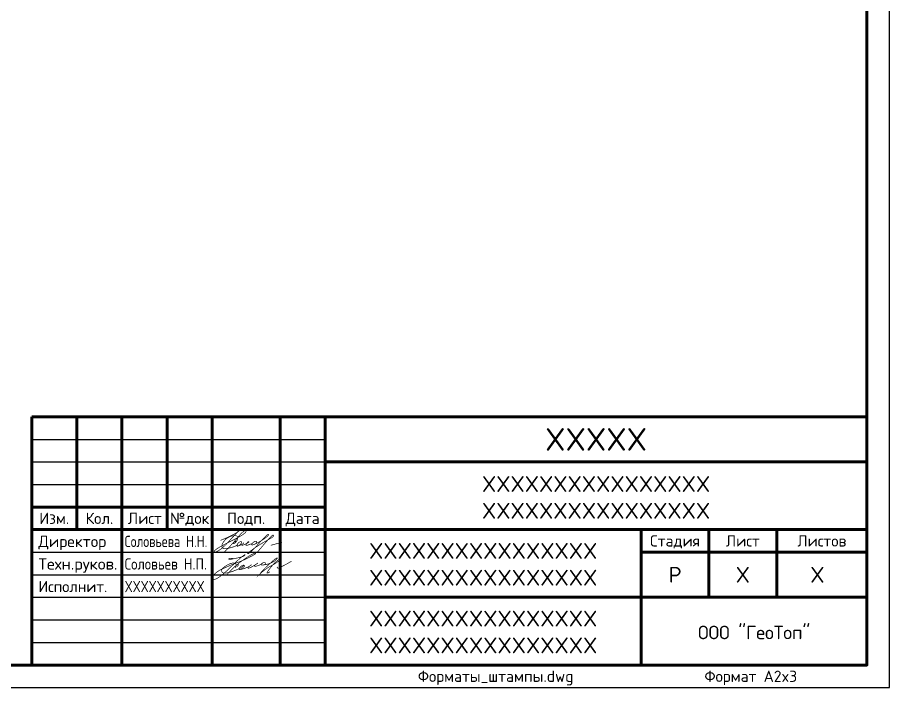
# Paper-space layout 'A2x3' of a CAD drawing. Header units: millimetres. Extents: x 1 to 1262, y 1 to 595.
# Drawn here: x 1068.8 to 1262, y 1 to 149.5 of the extents above; entities that cross this region are included whole.
import ezdxf
from ezdxf.enums import TextEntityAlignment as Align

# ---------------------------------------------------------------- set-up
doc = ezdxf.new("R2010")
doc.units = ezdxf.units.MM
doc.layers.add('FORMAT', color=7, linetype='Continuous')
doc.layers.add('List', color=7, linetype='Continuous')
doc.styles.add('ISOSPEUR', font='isocpeur.ttf')

# ---------------------------------------------------------------- blocks, each defined once
blk = doc.blocks.new('FILE_NAME')
at = {"layer": 'FORMAT', "color": 7, "linetype": 'Continuous', "style": 'ISOSPEUR', "flags": 8}
blk.add_attdef('FILENAME', text='', height=2.5, dxfattribs=at).set_placement((-65, -2.5), align=Align.MIDDLE_RIGHT)
blk = doc.blocks.new('СНН')
at = {"layer": 'List', "color": 0, "const_width": 0.3}
for points in [[(3.63, 7.46), (4.56, 7.83), (5.34, 8.14), (6, 8.42), (6.55, 8.66), (7.02, 8.87), (7.41, 9.06), (7.76, 9.23), (8.07, 9.39), (8.36, 9.53), (8.64, 9.67), (8.91, 9.81), (9.17, 9.94), (9.41, 10.06), (9.65, 10.19), (9.88, 10.31), (10.09, 10.43), (10.3, 10.56), (10.51, 10.68), (10.7, 10.81), (10.88, 10.93), (11.05, 11.05), (11.21, 11.16), (11.35, 11.26), (11.49, 11.36), (11.61, 11.45), (11.71, 11.53), (11.81, 11.6), (11.89, 11.66), (11.96, 11.72), (12.03, 11.78), (12.08, 11.83), (12.14, 11.88), (12.18, 11.92), (12.22, 11.96), (12.26, 12.01), (12.29, 12.04), (12.31, 12.08), (12.33, 12.11), (12.35, 12.14), (12.37, 12.17), (12.38, 12.2), (12.39, 12.22), (12.39, 12.24), (12.39, 12.26), (12.39, 12.28), (12.39, 12.29), (12.39, 12.31), (12.38, 12.32), (12.37, 12.32), (12.36, 12.33), (12.34, 12.33), (12.33, 12.33), (12.31, 12.33), (12.29, 12.32), (12.26, 12.31), (12.24, 12.3), (12.21, 12.28), (12.18, 12.26), (12.15, 12.24), (12.12, 12.21), (12.08, 12.18), (12.04, 12.14), (12, 12.1), (11.95, 12.05), (11.9, 12), (11.85, 11.94), (11.79, 11.88), (11.72, 11.81), (11.65, 11.73), (11.58, 11.64), (11.49, 11.54), (11.4, 11.43), (11.3, 11.31), (11.18, 11.18), (11.07, 11.04), (10.94, 10.89), (10.82, 10.75), (10.68, 10.6), (10.55, 10.45), (10.42, 10.3), (10.29, 10.16), (10.15, 10.01), (10.02, 9.87), (9.88, 9.73), (9.75, 9.59), (9.61, 9.45), (9.46, 9.3), (9.32, 9.14), (9.16, 8.98), (9.01, 8.82), (8.85, 8.65), (8.69, 8.47), (8.53, 8.3), (8.37, 8.13), (8.22, 7.96), (8.07, 7.79), (7.92, 7.63), (7.78, 7.47), (7.64, 7.31), (7.51, 7.16), (7.37, 7.01), (7.24, 6.85), (7.1, 6.7), (6.96, 6.54), (6.81, 6.39), (6.66, 6.22), (6.5, 6.06), (6.35, 5.9), (6.2, 5.74), (6.04, 5.59), (5.89, 5.44), (5.74, 5.29), (5.6, 5.15), (5.46, 5.02), (5.33, 4.9), (5.2, 4.77), (5.07, 4.66), (4.94, 4.54), (4.81, 4.43), (4.68, 4.32), (4.54, 4.2), (4.41, 4.09), (4.28, 3.99), (4.14, 3.88), (4.01, 3.77), (3.87, 3.67), (3.74, 3.57), (3.62, 3.48), (3.49, 3.39), (3.37, 3.3), (3.25, 3.22), (3.13, 3.14), (3.01, 3.07), (2.9, 3), (2.79, 2.93), (2.68, 2.87), (2.57, 2.81), (2.46, 2.75), (2.36, 2.69), (2.26, 2.64), (2.17, 2.6), (2.07, 2.55), (1.99, 2.51), (1.9, 2.47), (1.82, 2.44), (1.75, 2.41), (1.68, 2.38), (1.62, 2.35), (1.56, 2.33), (1.5, 2.31), (1.44, 2.29), (1.39, 2.28), (1.35, 2.26), (1.3, 2.25), (1.26, 2.24), (1.22, 2.24), (1.18, 2.23), (1.15, 2.23), (1.11, 2.23), (1.08, 2.23), (1.05, 2.23), (1.02, 2.24), (1, 2.25), (0.97, 2.26), (0.95, 2.27), (0.93, 2.29), (0.92, 2.3), (0.9, 2.32), (0.89, 2.34), (0.88, 2.37), (0.88, 2.39), (0.87, 2.42), (0.87, 2.45), (0.87, 2.48), (0.87, 2.51), (0.87, 2.54), (0.88, 2.58), (0.89, 2.61), (0.89, 2.65), (0.91, 2.68), (0.92, 2.72), (0.94, 2.76), (0.96, 2.8), (0.98, 2.84), (1.01, 2.87), (1.04, 2.92), (1.08, 2.96), (1.13, 3), (1.18, 3.05), (1.23, 3.1), (1.3, 3.15), (1.37, 3.21), (1.45, 3.28), (1.54, 3.35), (1.65, 3.42), (1.75, 3.5), (1.87, 3.58), (1.99, 3.67), (2.12, 3.76), (2.26, 3.85), (2.4, 3.95), (2.55, 4.05), (2.71, 4.15), (2.87, 4.25), (3.04, 4.35), (3.22, 4.46), (3.4, 4.57), (3.6, 4.68), (3.79, 4.79), (4, 4.9), (4.21, 5.02), (4.43, 5.14), (4.66, 5.26), (4.88, 5.38), (5.12, 5.5), (5.35, 5.62), (5.59, 5.75), (5.84, 5.87), (6.08, 6), (6.33, 6.13), (6.57, 6.25), (6.81, 6.38), (7.06, 6.5), (7.29, 6.63), (7.53, 6.75), (7.76, 6.86), (7.99, 6.98), (8.22, 7.1), (8.45, 7.21), (8.68, 7.33), (8.91, 7.44), (9.13, 7.55), (9.37, 7.67), (9.6, 7.78), (9.83, 7.9), (10.06, 8.02), (10.3, 8.13), (10.53, 8.25), (10.76, 8.37), (10.99, 8.5), (11.22, 8.62), (11.44, 8.74), (11.66, 8.87), (11.88, 8.99), (12.08, 9.11), (12.29, 9.23), (12.48, 9.35), (12.66, 9.46), (12.84, 9.57), (13, 9.67), (13.16, 9.77), (13.3, 9.87), (13.44, 9.96), (13.57, 10.04), (13.7, 10.13), (13.81, 10.21), (13.92, 10.29), (14.03, 10.37), (14.12, 10.44), (14.21, 10.52), (14.3, 10.59), (14.38, 10.66), (14.45, 10.72), (14.52, 10.79), (14.59, 10.85), (14.65, 10.91), (14.7, 10.97), (14.75, 11.03), (14.79, 11.08), (14.83, 11.14), (14.87, 11.19), (14.9, 11.24), (14.92, 11.28), (14.94, 11.33), (14.96, 11.38), (14.97, 11.42), (14.98, 11.46), (14.99, 11.5), (14.99, 11.54), (15, 11.58), (15, 11.61), (15, 11.64), (14.99, 11.67), (14.99, 11.7), (14.98, 11.72), (14.97, 11.74), (14.97, 11.77), (14.95, 11.78), (14.94, 11.8), (14.93, 11.81), (14.91, 11.83), (14.89, 11.84), (14.88, 11.85), (14.85, 11.85), (14.83, 11.86), (14.8, 11.86), (14.77, 11.86), (14.74, 11.86), (14.7, 11.86), (14.66, 11.86), (14.62, 11.85), (14.58, 11.84), (14.54, 11.83), (14.5, 11.82), (14.45, 11.8), (14.4, 11.78), (14.35, 11.75), (14.29, 11.72), (14.23, 11.68), (14.16, 11.63), (14.08, 11.58), (13.99, 11.51), (13.89, 11.43), (13.79, 11.35), (13.67, 11.25), (13.54, 11.15), (13.41, 11.04), (13.28, 10.92), (13.14, 10.8), (13, 10.67), (12.86, 10.54), (12.72, 10.4), (12.58, 10.26), (12.44, 10.11), (12.3, 9.96), (12.16, 9.8), (12.01, 9.63), (11.86, 9.46), (11.71, 9.28), (11.55, 9.08), (11.38, 8.88), (11.2, 8.66), (11.01, 8.42), (10.8, 8.16), (10.57, 7.88), (10.31, 7.57), (10.02, 7.23), (9.68, 6.84), (9.27, 6.38), (8.75, 5.82), (8.11, 5.14), (7.33, 4.31), (6.36, 3.32), (5.2, 2.14)], [(10.02, 6.39), (10.22, 6.57), (10.38, 6.72), (10.48, 6.83), (10.55, 6.92), (10.59, 6.98), (10.6, 7.02), (10.59, 7.05), (10.57, 7.07), (10.54, 7.08), (10.51, 7.09), (10.47, 7.09), (10.43, 7.08), (10.38, 7.07), (10.32, 7.05), (10.25, 7.02), (10.18, 6.99), (10.1, 6.95), (10.01, 6.9), (9.92, 6.85), (9.83, 6.79), (9.74, 6.73), (9.65, 6.66), (9.57, 6.59), (9.5, 6.53), (9.44, 6.46), (9.4, 6.39), (9.36, 6.32), (9.34, 6.25), (9.32, 6.19), (9.31, 6.13), (9.31, 6.08), (9.31, 6.04), (9.32, 6), (9.34, 5.97), (9.36, 5.95), (9.38, 5.94), (9.41, 5.93), (9.45, 5.93), (9.49, 5.94), (9.54, 5.95), (9.59, 5.97), (9.64, 6), (9.7, 6.03), (9.76, 6.07), (9.83, 6.11), (9.9, 6.16), (9.97, 6.22), (10.05, 6.29), (10.13, 6.36), (10.22, 6.45), (10.3, 6.53), (10.38, 6.62), (10.47, 6.71), (10.54, 6.81), (10.62, 6.9), (10.69, 6.99), (10.75, 7.08), (10.81, 7.17), (10.86, 7.26), (10.91, 7.34), (10.95, 7.42), (10.99, 7.51), (11.03, 7.59), (11.06, 7.68), (11.09, 7.76), (11.12, 7.85), (11.14, 7.94), (11.17, 8.02), (11.19, 8.11), (11.2, 8.19), (11.22, 8.28), (11.23, 8.36), (11.24, 8.43), (11.24, 8.51), (11.24, 8.58), (11.24, 8.65), (11.23, 8.72), (11.23, 8.78), (11.22, 8.84), (11.21, 8.89), (11.19, 8.94), (11.18, 8.98), (11.16, 9.02), (11.15, 9.06), (11.13, 9.09), (11.11, 9.13), (11.09, 9.16), (11.07, 9.19), (11.05, 9.21), (11.03, 9.24), (11, 9.27), (10.98, 9.29), (10.95, 9.32), (10.92, 9.34), (10.9, 9.36), (10.87, 9.38), (10.84, 9.4), (10.81, 9.42), (10.78, 9.43), (10.75, 9.44), (10.72, 9.46), (10.68, 9.47), (10.64, 9.47), (10.6, 9.48), (10.55, 9.49), (10.49, 9.49), (10.44, 9.5), (10.37, 9.5), (10.31, 9.5), (10.24, 9.51), (10.16, 9.51), (10.08, 9.51), (9.99, 9.5), (9.89, 9.5), (9.8, 9.5), (9.7, 9.49), (9.59, 9.48), (9.49, 9.48), (9.38, 9.47), (9.27, 9.46), (9.16, 9.44), (9.06, 9.43), (8.95, 9.41), (8.84, 9.4), (8.73, 9.38), (8.62, 9.35), (8.52, 9.33), (8.41, 9.3), (8.3, 9.28), (8.2, 9.24), (8.09, 9.21), (7.99, 9.17), (7.88, 9.13), (7.76, 9.08), (7.65, 9.03), (7.53, 8.97), (7.4, 8.91), (7.27, 8.84), (7.13, 8.76), (6.99, 8.68), (6.86, 8.6), (6.72, 8.51), (6.58, 8.41), (6.44, 8.31), (6.31, 8.21), (6.18, 8.1), (6.05, 7.99), (5.93, 7.88), (5.81, 7.77), (5.7, 7.65), (5.59, 7.53), (5.48, 7.41), (5.38, 7.29), (5.28, 7.18), (5.19, 7.06), (5.1, 6.94), (5.02, 6.83), (4.94, 6.72), (4.87, 6.62), (4.8, 6.52), (4.74, 6.42), (4.68, 6.33), (4.63, 6.24), (4.58, 6.16), (4.53, 6.07), (4.49, 5.99), (4.46, 5.9), (4.43, 5.82), (4.39, 5.73), (4.37, 5.65), (4.34, 5.56), (4.32, 5.47), (4.3, 5.38), (4.29, 5.29), (4.27, 5.2), (4.26, 5.12), (4.26, 5.03), (4.25, 4.95), (4.25, 4.87), (4.25, 4.79), (4.26, 4.71), (4.27, 4.64), (4.29, 4.56), (4.31, 4.49), (4.34, 4.41), (4.37, 4.34), (4.41, 4.27), (4.45, 4.21), (4.49, 4.14), (4.54, 4.08), (4.58, 4.03), (4.63, 3.98), (4.68, 3.94), (4.73, 3.9), (4.78, 3.87), (4.83, 3.84), (4.89, 3.81), (4.95, 3.79), (5.02, 3.78), (5.1, 3.76), (5.18, 3.75), (5.27, 3.74), (5.37, 3.73), (5.48, 3.73), (5.59, 3.73), (5.71, 3.74), (5.83, 3.74), (5.96, 3.76), (6.1, 3.77), (6.24, 3.79), (6.39, 3.82), (6.54, 3.84), (6.69, 3.87), (6.83, 3.9), (6.98, 3.93), (7.12, 3.96), (7.26, 3.99), (7.4, 4.02), (7.54, 4.05), (7.67, 4.08), (7.81, 4.12), (7.94, 4.15), (8.09, 4.19), (8.23, 4.23), (8.38, 4.27), (8.54, 4.32), (8.7, 4.37), (8.86, 4.42), (9.02, 4.47), (9.18, 4.52), (9.34, 4.58), (9.49, 4.63), (9.64, 4.68), (9.77, 4.73), (9.91, 4.78), (10.03, 4.83), (10.15, 4.88), (10.27, 4.93), (10.37, 4.98), (10.47, 5.03), (10.56, 5.08), (10.65, 5.13), (10.73, 5.18), (10.8, 5.22), (10.86, 5.27), (10.92, 5.32), (10.97, 5.37), (11.01, 5.41), (11.05, 5.46), (11.08, 5.5), (11.11, 5.55), (11.13, 5.59), (11.14, 5.62), (11.15, 5.65), (11.16, 5.68), (11.16, 5.7), (11.16, 5.72), (11.16, 5.73), (11.15, 5.73), (11.15, 5.73), (11.13, 5.72), (11.12, 5.71), (11.11, 5.69), (11.09, 5.67), (11.07, 5.64), (11.05, 5.61), (11.03, 5.57), (11.01, 5.53), (11, 5.49), (10.98, 5.44), (10.96, 5.39), (10.95, 5.35), (10.94, 5.3), (10.93, 5.25), (10.92, 5.2), (10.92, 5.15), (10.92, 5.1), (10.92, 5.06), (10.93, 5.02), (10.94, 4.98), (10.95, 4.95), (10.97, 4.92), (11, 4.9), (11.02, 4.88), (11.05, 4.87), (11.09, 4.86), (11.12, 4.85), (11.16, 4.86), (11.21, 4.86), (11.25, 4.88), (11.31, 4.89), (11.36, 4.92), (11.42, 4.95), (11.49, 4.99), (11.57, 5.04), (11.65, 5.09), (11.74, 5.15), (11.83, 5.22), (11.93, 5.29), (12.03, 5.37), (12.13, 5.45), (12.23, 5.53), (12.33, 5.62), (12.42, 5.7), (12.5, 5.77), (12.58, 5.85), (12.65, 5.92), (12.71, 5.99), (12.76, 6.06), (12.81, 6.12), (12.85, 6.18), (12.89, 6.24), (12.92, 6.29), (12.95, 6.34), (12.97, 6.38), (12.98, 6.42), (12.99, 6.46), (13, 6.5), (13.01, 6.53), (13.01, 6.56), (13.01, 6.59), (13.01, 6.62), (13.01, 6.65), (13.01, 6.68), (13.01, 6.7), (13, 6.73), (12.99, 6.75), (12.98, 6.77), (12.97, 6.79), (12.95, 6.81), (12.93, 6.83), (12.91, 6.84), (12.89, 6.85), (12.86, 6.86), (12.84, 6.87), (12.8, 6.88), (12.77, 6.88), (12.73, 6.89), (12.68, 6.89), (12.64, 6.89), (12.59, 6.88), (12.54, 6.87), (12.49, 6.86), (12.43, 6.85), (12.38, 6.84), (12.32, 6.82), (12.26, 6.8), (12.2, 6.78), (12.14, 6.75), (12.08, 6.72), (12.02, 6.69), (11.96, 6.65), (11.9, 6.61), (11.84, 6.57), (11.78, 6.52), (11.72, 6.47), (11.67, 6.42), (11.61, 6.37), (11.56, 6.32), (11.51, 6.27), (11.46, 6.22), (11.41, 6.17), (11.37, 6.13), (11.33, 6.08), (11.3, 6.02), (11.26, 5.97), (11.23, 5.91), (11.2, 5.85), (11.18, 5.78), (11.15, 5.7), (11.13, 5.63), (11.11, 5.55), (11.09, 5.48), (11.08, 5.41), (11.07, 5.34), (11.06, 5.28), (11.05, 5.22), (11.04, 5.18), (11.04, 5.14), (11.04, 5.1), (11.05, 5.07), (11.06, 5.05), (11.08, 5.03), (11.11, 5.01), (11.14, 5), (11.19, 4.98), (11.24, 4.98), (11.3, 4.97), (11.37, 4.98), (11.45, 4.98), (11.54, 5), (11.64, 5.02), (11.74, 5.05), (11.85, 5.09), (11.97, 5.13), (12.09, 5.17), (12.21, 5.22), (12.32, 5.27), (12.43, 5.32), (12.54, 5.36), (12.64, 5.41), (12.73, 5.45), (12.81, 5.49), (12.89, 5.52), (12.96, 5.56), (13.02, 5.59), (13.09, 5.63), (13.15, 5.67), (13.21, 5.7), (13.27, 5.74), (13.33, 5.78), (13.38, 5.82), (13.43, 5.85), (13.49, 5.89), (13.54, 5.93), (13.59, 5.97), (13.63, 6.01), (13.68, 6.04), (13.72, 6.08), (13.76, 6.11), (13.79, 6.14), (13.82, 6.17), (13.85, 6.2), (13.87, 6.23), (13.88, 6.25), (13.89, 6.27), (13.89, 6.29), (13.89, 6.3), (13.89, 6.31), (13.88, 6.31), (13.86, 6.31), (13.84, 6.31), (13.82, 6.29), (13.8, 6.27), (13.77, 6.25), (13.73, 6.22), (13.7, 6.18), (13.66, 6.13), (13.61, 6.08), (13.56, 6.03), (13.51, 5.97), (13.46, 5.9), (13.4, 5.83), (13.34, 5.76), (13.29, 5.69), (13.24, 5.62), (13.2, 5.56), (13.17, 5.5), (13.14, 5.45), (13.12, 5.4), (13.11, 5.37), (13.1, 5.33), (13.1, 5.3), (13.1, 5.28), (13.11, 5.26), (13.13, 5.25), (13.14, 5.24), (13.16, 5.23), (13.19, 5.23), (13.21, 5.22), (13.25, 5.23), (13.28, 5.23), (13.33, 5.25), (13.38, 5.26), (13.44, 5.28), (13.51, 5.3), (13.66, 5.37), (13.75, 5.4), (13.86, 5.45), (13.97, 5.5), (14.09, 5.55), (14.22, 5.61), (14.36, 5.67), (14.5, 5.74), (14.65, 5.81), (14.79, 5.87), (14.94, 5.94), (15.08, 6.01), (15.21, 6.07), (15.33, 6.13), (15.44, 6.19), (15.55, 6.24), (15.64, 6.29), (15.73, 6.34), (15.8, 6.38), (15.87, 6.42), (15.93, 6.46), (15.99, 6.49), (16.04, 6.53), (16.08, 6.56), (16.11, 6.59), (16.14, 6.61), (16.17, 6.64), (16.19, 6.66), (16.2, 6.68), (16.21, 6.7), (16.22, 6.72), (16.22, 6.74), (16.22, 6.76), (16.22, 6.78), (16.22, 6.79), (16.21, 6.81), (16.21, 6.82), (16.2, 6.83), (16.19, 6.85), (16.18, 6.86), (16.17, 6.87), (16.16, 6.87), (16.15, 6.88), (16.14, 6.89), (16.12, 6.89), (16.11, 6.9), (16.1, 6.9), (16.08, 6.9), (16.07, 6.9), (16.05, 6.9), (16.03, 6.89), (16.01, 6.89), (15.99, 6.88), (15.96, 6.88), (15.94, 6.86), (15.91, 6.85), (15.88, 6.83), (15.85, 6.81), (15.81, 6.79), (15.77, 6.76), (15.73, 6.73), (15.69, 6.69), (15.65, 6.64), (15.6, 6.59), (15.56, 6.53), (15.51, 6.47), (15.46, 6.41), (15.42, 6.34), (15.37, 6.27), (15.32, 6.2), (15.27, 6.12), (15.23, 6.05), (15.18, 5.97), (15.14, 5.89), (15.11, 5.82), (15.07, 5.75), (15.04, 5.68), (15.01, 5.62), (14.99, 5.57), (14.97, 5.52), (14.96, 5.47), (14.95, 5.43), (14.94, 5.39), (14.94, 5.35), (14.94, 5.32), (14.95, 5.3), (14.96, 5.27), (14.97, 5.25), (14.99, 5.23), (15.01, 5.22), (15.03, 5.21), (15.06, 5.2), (15.08, 5.2), (15.11, 5.19), (15.14, 5.19), (15.17, 5.19), (15.21, 5.2), (15.25, 5.21), (15.29, 5.22), (15.34, 5.23), (15.39, 5.25), (15.45, 5.26), (15.52, 5.29), (15.59, 5.31), (15.67, 5.34), (15.76, 5.37), (15.87, 5.41), (15.98, 5.45), (16.12, 5.5), (16.26, 5.55), (16.42, 5.61), (16.59, 5.67), (16.76, 5.73), (16.93, 5.79), (17.1, 5.85), (17.25, 5.91), (17.39, 5.97), (17.52, 6.03), (17.62, 6.09), (17.72, 6.14), (17.8, 6.19), (17.87, 6.24), (17.93, 6.29), (17.98, 6.33), (18.03, 6.37), (18.08, 6.41), (18.12, 6.45), (18.15, 6.48), (18.19, 6.51), (18.21, 6.54), (18.23, 6.57), (18.25, 6.59), (18.26, 6.61), (18.26, 6.63), (18.26, 6.64), (18.26, 6.64), (18.24, 6.65), (18.23, 6.64), (18.2, 6.64), (18.18, 6.62), (18.15, 6.61), (18.11, 6.58), (18.08, 6.55), (18.04, 6.52), (18, 6.48), (17.96, 6.43), (17.91, 6.38), (17.87, 6.33), (17.82, 6.28), (17.78, 6.23), (17.74, 6.17), (17.7, 6.12), (17.66, 6.06), (17.63, 6.01), (17.59, 5.95), (17.56, 5.9), (17.54, 5.85), (17.52, 5.81), (17.5, 5.77), (17.49, 5.73), (17.48, 5.69), (17.47, 5.66), (17.47, 5.63), (17.47, 5.6), (17.47, 5.57), (17.47, 5.55), (17.48, 5.52), (17.49, 5.5), (17.5, 5.48), (17.52, 5.46), (17.54, 5.44), (17.56, 5.43), (17.59, 5.42), (17.62, 5.41), (17.66, 5.41), (17.7, 5.41), (17.75, 5.42), (17.81, 5.43), (17.87, 5.45), (17.94, 5.47), (18.02, 5.49), (18.11, 5.51), (18.2, 5.54), (18.3, 5.58), (18.4, 5.61), (18.5, 5.65), (18.6, 5.69), (18.69, 5.72), (18.78, 5.76), (18.87, 5.8), (18.95, 5.84), (19.02, 5.87), (19.09, 5.91), (19.15, 5.95), (19.21, 5.98), (19.26, 6.02), (19.31, 6.06), (19.36, 6.1), (19.41, 6.15), (19.45, 6.19), (19.49, 6.23), (19.52, 6.28), (19.55, 6.32), (19.58, 6.37), (19.61, 6.42), (19.63, 6.46), (19.65, 6.51), (19.67, 6.55), (19.68, 6.6), (19.69, 6.64), (19.7, 6.69), (19.7, 6.73), (19.7, 6.76), (19.69, 6.8), (19.69, 6.83), (19.68, 6.87), (19.66, 6.9), (19.65, 6.92), (19.63, 6.95), (19.61, 6.97), (19.59, 6.99), (19.56, 7.01), (19.54, 7.02), (19.52, 7.04), (19.49, 7.05), (19.46, 7.05), (19.42, 7.06), (19.38, 7.06), (19.34, 7.06), (19.29, 7.06), (19.24, 7.05), (19.19, 7.04), (19.13, 7.03), (19.07, 7.02), (19, 7), (18.94, 6.98), (18.87, 6.96), (18.8, 6.93), (18.73, 6.9), (18.66, 6.86), (18.59, 6.82), (18.51, 6.78), (18.44, 6.73), (18.36, 6.68), (18.28, 6.63), (18.19, 6.57), (18.11, 6.5), (18.02, 6.44), (17.94, 6.37), (17.86, 6.3), (17.79, 6.23), (17.73, 6.16), (17.67, 6.1), (17.62, 6.03), (17.58, 5.97), (17.56, 5.91), (17.53, 5.86), (17.52, 5.81), (17.51, 5.76), (17.5, 5.71), (17.5, 5.67), (17.5, 5.63), (17.5, 5.6), (17.51, 5.56), (17.52, 5.54), (17.54, 5.51), (17.57, 5.49), (17.6, 5.48), (17.64, 5.47), (17.7, 5.46), (17.76, 5.46), (17.83, 5.46), (17.91, 5.48), (18.01, 5.49), (18.11, 5.52), (18.22, 5.55), (18.35, 5.59), (18.48, 5.64), (18.63, 5.69), (18.78, 5.76), (18.94, 5.83), (19.11, 5.91), (19.28, 5.99), (19.46, 6.07), (19.64, 6.16), (19.82, 6.25), (20, 6.35), (20.19, 6.44), (20.38, 6.55), (20.57, 6.65), (20.77, 6.76), (20.98, 6.88), (21.19, 7.01), (21.41, 7.14), (21.64, 7.28), (21.87, 7.42), (22.1, 7.56), (22.32, 7.71), (22.54, 7.85), (22.76, 8), (22.96, 8.14), (23.15, 8.27), (23.32, 8.4), (23.48, 8.52), (23.64, 8.63), (23.78, 8.74), (23.91, 8.85), (24.03, 8.94), (24.14, 9.04), (24.24, 9.12), (24.34, 9.2), (24.43, 9.28), (24.51, 9.35), (24.58, 9.42), (24.64, 9.48), (24.69, 9.54), (24.74, 9.59), (24.78, 9.64), (24.81, 9.68), (24.84, 9.73), (24.86, 9.77), (24.88, 9.8), (24.89, 9.84), (24.9, 9.87), (24.91, 9.9), (24.91, 9.93), (24.92, 9.96), (24.92, 9.98), (24.92, 10.01), (24.92, 10.03), (24.92, 10.05), (24.92, 10.07), (24.91, 10.08), (24.91, 10.1), (24.9, 10.11), (24.89, 10.13), (24.88, 10.14), (24.87, 10.15), (24.85, 10.15), (24.84, 10.16), (24.82, 10.16), (24.79, 10.16), (24.77, 10.16), (24.74, 10.15), (24.71, 10.14), (24.68, 10.13), (24.64, 10.12), (24.6, 10.1), (24.56, 10.07), (24.51, 10.05), (24.46, 10.01), (24.41, 9.98), (24.36, 9.94), (24.3, 9.89), (24.24, 9.84), (24.18, 9.79), (24.11, 9.73), (24.05, 9.67), (23.98, 9.61), (23.91, 9.54), (23.84, 9.47), (23.77, 9.39), (23.7, 9.31), (23.62, 9.23), (23.54, 9.15), (23.45, 9.06), (23.36, 8.97), (23.26, 8.87), (23.16, 8.76), (23.04, 8.65), (22.91, 8.52), (22.77, 8.37), (22.61, 8.21), (22.44, 8.03), (22.25, 7.84), (22.06, 7.64), (21.85, 7.42), (21.64, 7.2), (21.43, 6.98), (21.22, 6.76), (21.02, 6.54), (20.82, 6.32), (20.63, 6.11), (20.45, 5.91), (20.27, 5.71), (20.1, 5.52), (19.93, 5.33), (19.77, 5.14), (19.61, 4.96), (19.45, 4.78), (19.3, 4.61), (19.14, 4.44), (18.99, 4.27), (18.83, 4.1), (18.67, 3.93), (18.51, 3.76), (18.34, 3.6), (18.17, 3.43), (17.99, 3.26), (17.81, 3.09), (17.63, 2.93), (17.45, 2.77), (17.28, 2.62), (17.11, 2.48), (16.96, 2.35), (16.81, 2.23), (16.68, 2.12), (16.56, 2.02), (16.45, 1.94), (16.35, 1.86), (16.26, 1.79), (16.18, 1.74), (16.11, 1.69), (16.05, 1.65), (16, 1.61), (15.95, 1.59), (15.91, 1.56), (15.88, 1.55), (15.85, 1.54), (15.83, 1.53), (15.8, 1.52), (15.78, 1.52), (15.76, 1.51), (15.75, 1.51), (15.73, 1.51), (15.72, 1.52), (15.7, 1.52), (15.69, 1.53), (15.68, 1.54), (15.68, 1.55), (15.67, 1.56), (15.67, 1.57), (15.67, 1.59), (15.67, 1.6), (15.67, 1.62), (15.67, 1.64), (15.68, 1.66), (15.68, 1.68), (15.69, 1.7), (15.7, 1.72), (15.71, 1.75), (15.73, 1.77), (15.75, 1.8), (15.77, 1.83), (15.79, 1.86), (15.82, 1.89), (15.86, 1.93), (15.9, 1.96), (15.96, 2.01), (16.02, 2.05), (16.09, 2.11), (16.17, 2.17), (16.26, 2.24), (16.37, 2.33), (16.49, 2.42), (16.62, 2.52), (16.77, 2.63), (16.92, 2.74), (17.09, 2.86), (17.26, 2.99), (17.44, 3.12), (17.63, 3.26), (17.82, 3.4), (18.02, 3.55), (18.22, 3.69), (18.42, 3.83), (18.62, 3.98), (18.82, 4.12), (19.02, 4.25), (19.22, 4.38), (19.41, 4.51), (19.59, 4.63), (19.78, 4.75), (19.97, 4.87), (20.15, 4.99), (20.34, 5.11), (20.52, 5.22), (20.71, 5.34), (20.9, 5.46), (21.1, 5.59), (21.29, 5.71), (21.49, 5.83), (21.69, 5.96), (21.89, 6.08), (22.1, 6.2), (22.3, 6.32), (22.51, 6.44), (22.72, 6.56), (22.93, 6.68), (23.14, 6.8), (23.34, 6.92), (23.55, 7.03), (23.75, 7.15), (23.95, 7.27), (24.15, 7.39), (24.34, 7.5), (24.53, 7.61), (24.71, 7.72), (24.89, 7.83), (25.06, 7.93), (25.22, 8.02), (25.37, 8.11), (25.51, 8.19), (25.64, 8.26), (25.76, 8.33), (25.87, 8.39), (25.98, 8.44), (26.07, 8.49), (26.16, 8.54), (26.23, 8.58), (26.3, 8.62), (26.36, 8.66), (26.41, 8.7), (26.46, 8.73), (26.51, 8.77), (26.56, 8.81), (26.61, 8.85), (26.66, 8.9), (26.71, 8.95), (26.77, 9), (26.82, 9.05), (26.87, 9.1), (26.92, 9.16), (26.96, 9.21), (27, 9.26), (27.03, 9.31), (27.06, 9.36), (27.09, 9.41), (27.11, 9.45), (27.12, 9.49), (27.13, 9.53), (27.13, 9.57), (27.13, 9.6), (27.13, 9.64), (27.12, 9.66), (27.11, 9.69), (27.09, 9.71), (27.07, 9.74), (27.05, 9.75), (27.02, 9.77), (27, 9.78), (26.97, 9.78), (26.93, 9.79), (26.9, 9.79), (26.86, 9.78), (26.82, 9.77), (26.78, 9.75), (26.74, 9.73), (26.68, 9.7), (26.63, 9.66), (26.57, 9.62), (26.51, 9.57), (26.44, 9.51), (26.36, 9.44), (26.28, 9.36), (26.19, 9.28), (26.09, 9.18), (25.98, 9.08), (25.87, 8.96), (25.75, 8.84), (25.62, 8.71), (25.49, 8.58), (25.35, 8.43), (25.21, 8.29), (25.07, 8.14), (24.92, 7.98), (24.77, 7.82), (24.62, 7.65), (24.46, 7.47), (24.29, 7.29), (24.11, 7.09), (23.93, 6.88), (23.73, 6.65), (23.52, 6.4), (23.28, 6.12), (22.98, 5.77), (22.61, 5.34), (22.15, 4.8), (21.57, 4.13), (20.86, 3.3), (19.99, 2.3)], [(25.93, 5.27), (30.83, 6.62)]]:
    blk.add_lwpolyline(points, dxfattribs=at)
blk = doc.blocks.new('Н.Н.Соловьева')
blk.add_blockref('СНН', (0, 0))
blk = doc.blocks.new('СНП')
at = {"layer": 'List', "color": 0, "const_width": 0.3}
for points in [[(9.31, 9.34), (9.11, 9.4), (8.92, 9.44), (8.74, 9.47), (8.58, 9.49), (8.43, 9.5), (8.29, 9.51), (8.16, 9.51), (8.05, 9.5), (7.94, 9.5), (7.84, 9.49), (7.75, 9.48), (7.67, 9.47), (7.6, 9.45), (7.54, 9.44), (7.48, 9.43), (7.43, 9.41), (7.39, 9.39), (7.35, 9.37), (7.32, 9.35), (7.3, 9.32), (7.28, 9.3), (7.26, 9.27), (7.26, 9.25), (7.25, 9.22), (7.26, 9.2), (7.26, 9.18), (7.28, 9.15), (7.3, 9.13), (7.33, 9.11), (7.36, 9.09), (7.4, 9.08), (7.45, 9.06), (7.51, 9.05), (7.57, 9.04), (7.65, 9.04), (7.73, 9.04), (7.81, 9.04), (7.9, 9.04), (8, 9.05), (8.09, 9.06), (8.2, 9.08), (8.3, 9.09), (8.41, 9.11), (8.53, 9.13), (8.64, 9.15), (8.76, 9.18), (8.88, 9.2), (9.01, 9.22), (9.14, 9.25), (9.27, 9.27), (9.4, 9.3), (9.54, 9.33), (9.68, 9.35), (9.82, 9.38), (9.97, 9.41), (10.13, 9.44), (10.28, 9.48), (10.44, 9.51), (10.61, 9.55), (10.77, 9.58), (10.94, 9.62), (11.1, 9.65), (11.26, 9.69), (11.42, 9.72), (11.58, 9.76), (11.73, 9.79), (11.88, 9.82), (12.03, 9.86), (12.18, 9.89), (12.33, 9.93), (12.48, 9.97), (12.62, 10.01), (12.77, 10.05), (12.92, 10.1), (13.07, 10.14), (13.21, 10.19), (13.35, 10.24), (13.48, 10.29), (13.6, 10.34), (13.71, 10.39), (13.82, 10.44), (13.91, 10.49), (13.99, 10.54), (14.07, 10.58), (14.14, 10.63), (14.2, 10.67), (14.25, 10.71), (14.3, 10.75), (14.35, 10.78), (14.39, 10.81), (14.42, 10.84), (14.45, 10.87), (14.48, 10.9), (14.5, 10.93), (14.52, 10.95), (14.54, 10.97), (14.55, 11), (14.56, 11.02), (14.56, 11.04), (14.56, 11.06), (14.56, 11.08), (14.55, 11.09), (14.54, 11.11), (14.53, 11.12), (14.51, 11.12), (14.49, 11.13), (14.47, 11.13), (14.45, 11.12), (14.42, 11.12), (14.38, 11.11), (14.35, 11.09), (14.31, 11.08), (14.27, 11.05), (14.23, 11.03), (14.18, 11), (14.13, 10.97), (14.08, 10.93), (14.03, 10.89), (13.97, 10.85), (13.9, 10.8), (13.84, 10.75), (13.77, 10.7), (13.7, 10.64), (13.62, 10.58), (13.54, 10.51), (13.45, 10.44), (13.36, 10.37), (13.27, 10.29), (13.17, 10.21), (13.06, 10.13), (12.96, 10.05), (12.84, 9.95), (12.73, 9.86), (12.61, 9.76), (12.49, 9.66), (12.37, 9.56), (12.24, 9.45), (12.1, 9.34), (11.96, 9.21), (11.8, 9.07), (11.61, 8.9), (11.4, 8.7), (11.16, 8.48), (10.88, 8.22), (10.56, 7.91), (10.21, 7.58), (9.83, 7.22), (9.44, 6.84), (9.04, 6.46), (8.63, 6.07), (8.23, 5.69), (7.85, 5.32), (7.49, 4.98), (7.15, 4.65), (6.83, 4.35), (6.52, 4.07), (6.24, 3.81), (5.98, 3.57), (5.74, 3.34), (5.51, 3.14), (5.29, 2.95), (5.1, 2.78), (4.91, 2.62), (4.73, 2.48), (4.56, 2.34), (4.4, 2.21), (4.25, 2.09), (4.1, 1.97), (3.95, 1.86), (3.8, 1.74), (3.65, 1.63), (3.51, 1.53), (3.37, 1.42), (3.23, 1.32), (3.09, 1.22), (2.96, 1.13), (2.83, 1.04), (2.7, 0.96), (2.58, 0.88), (2.46, 0.81), (2.35, 0.74), (2.24, 0.67), (2.14, 0.61), (2.04, 0.55), (1.95, 0.5), (1.86, 0.46), (1.78, 0.42), (1.7, 0.38), (1.62, 0.34), (1.54, 0.31), (1.46, 0.28), (1.38, 0.26), (1.29, 0.23), (1.21, 0.21), (1.12, 0.19), (1.03, 0.18), (0.95, 0.17), (0.87, 0.16), (0.79, 0.15), (0.71, 0.15), (0.64, 0.15), (0.58, 0.16), (0.52, 0.17), (0.47, 0.19), (0.42, 0.21), (0.38, 0.23), (0.34, 0.25), (0.3, 0.28), (0.27, 0.32), (0.25, 0.36), (0.23, 0.4), (0.21, 0.44), (0.19, 0.48), (0.18, 0.53), (0.17, 0.58), (0.16, 0.63), (0.16, 0.68), (0.15, 0.73), (0.15, 0.79), (0.15, 0.84), (0.15, 0.9), (0.16, 0.96), (0.17, 1.02), (0.18, 1.08), (0.2, 1.15), (0.22, 1.22), (0.25, 1.29), (0.27, 1.36), (0.31, 1.44), (0.34, 1.52), (0.38, 1.6), (0.43, 1.68), (0.48, 1.77), (0.53, 1.86), (0.59, 1.95), (0.66, 2.04), (0.73, 2.14), (0.8, 2.23), (0.88, 2.33), (0.97, 2.44), (1.07, 2.54), (1.17, 2.64), (1.28, 2.75), (1.4, 2.85), (1.52, 2.96), (1.65, 3.07), (1.77, 3.17), (1.91, 3.28), (2.04, 3.38), (2.18, 3.49), (2.32, 3.59), (2.46, 3.69), (2.61, 3.79), (2.75, 3.88), (2.9, 3.98), (3.04, 4.07), (3.19, 4.15), (3.34, 4.24), (3.5, 4.32), (3.68, 4.41), (3.87, 4.5), (4.09, 4.61), (4.33, 4.72), (4.61, 4.85), (4.92, 5), (5.26, 5.16), (5.63, 5.32), (6.01, 5.5), (6.39, 5.68), (6.79, 5.86), (7.17, 6.03), (7.55, 6.2), (7.9, 6.35), (8.24, 6.5), (8.57, 6.64), (8.89, 6.77), (9.19, 6.9), (9.49, 7.02), (9.79, 7.14), (10.08, 7.25), (10.37, 7.36), (10.67, 7.47), (10.96, 7.58), (11.24, 7.68), (11.53, 7.78), (11.8, 7.88), (12.07, 7.98), (12.32, 8.08), (12.57, 8.18), (12.81, 8.27), (13.04, 8.37), (13.26, 8.46), (13.48, 8.56), (13.7, 8.65), (13.92, 8.75), (14.13, 8.85), (14.35, 8.95), (14.57, 9.05), (14.79, 9.16), (15.01, 9.26), (15.23, 9.37), (15.45, 9.48), (15.67, 9.58), (15.89, 9.69), (16.1, 9.8), (16.31, 9.91), (16.52, 10.01), (16.72, 10.12), (16.92, 10.22), (17.11, 10.32), (17.29, 10.42), (17.47, 10.51), (17.63, 10.6), (17.79, 10.68), (17.93, 10.77), (18.07, 10.84), (18.2, 10.91), (18.32, 10.98), (18.43, 11.04), (18.53, 11.1), (18.62, 11.15), (18.7, 11.2), (18.77, 11.25), (18.84, 11.29), (18.9, 11.32), (18.95, 11.36), (19, 11.39), (19.04, 11.42), (19.08, 11.45), (19.11, 11.48), (19.13, 11.5), (19.16, 11.53), (19.17, 11.55), (19.19, 11.57), (19.2, 11.6), (19.21, 11.62), (19.21, 11.64), (19.22, 11.66), (19.22, 11.68), (19.22, 11.7), (19.21, 11.72), (19.2, 11.73), (19.19, 11.75), (19.18, 11.76), (19.16, 11.77), (19.14, 11.78), (19.12, 11.78), (19.1, 11.79), (19.07, 11.79), (19.04, 11.79), (19.01, 11.79), (18.98, 11.79), (18.94, 11.79), (18.9, 11.78), (18.85, 11.77), (18.81, 11.76), (18.75, 11.75), (18.69, 11.73), (18.62, 11.71), (18.54, 11.68), (18.46, 11.64), (18.36, 11.6), (18.26, 11.56), (18.15, 11.51), (18.04, 11.45), (17.92, 11.4), (17.8, 11.34), (17.68, 11.28), (17.56, 11.21), (17.43, 11.15), (17.31, 11.08), (17.17, 11.01), (17.04, 10.94), (16.9, 10.86), (16.75, 10.77), (16.59, 10.68), (16.43, 10.58), (16.26, 10.48), (16.09, 10.37), (15.91, 10.26), (15.72, 10.14), (15.54, 10.02), (15.35, 9.9), (15.17, 9.78), (14.99, 9.66), (14.8, 9.54), (14.62, 9.41), (14.43, 9.28), (14.23, 9.14), (14.03, 9), (13.82, 8.85), (13.6, 8.69), (13.36, 8.52), (13.12, 8.35), (12.87, 8.16), (12.62, 7.98), (12.37, 7.79), (12.12, 7.61), (11.89, 7.43), (11.66, 7.26), (11.45, 7.09), (11.26, 6.93), (11.07, 6.78), (10.9, 6.64), (10.74, 6.5), (10.58, 6.37), (10.43, 6.24), (10.29, 6.11), (10.15, 5.99), (10.01, 5.86), (9.87, 5.74), (9.74, 5.62), (9.61, 5.5), (9.48, 5.38), (9.36, 5.26), (9.23, 5.14), (9.11, 5.02), (8.99, 4.9), (8.86, 4.77), (8.72, 4.63), (8.58, 4.49), (8.43, 4.33), (8.26, 4.15), (8.08, 3.96), (7.88, 3.75), (7.66, 3.52), (7.44, 3.28), (7.21, 3.04), (6.99, 2.81), (6.77, 2.58), (6.56, 2.36), (6.38, 2.17)], [(11.99, 4.47), (12.3, 4.52), (12.6, 4.57), (12.89, 4.63), (13.16, 4.7), (13.42, 4.77), (13.66, 4.84), (13.9, 4.91), (14.12, 4.98), (14.34, 5.05), (14.54, 5.13), (14.74, 5.2), (14.92, 5.27), (15.09, 5.34), (15.26, 5.41), (15.42, 5.47), (15.56, 5.54), (15.7, 5.61), (15.83, 5.67), (15.95, 5.73), (16.07, 5.79), (16.18, 5.85), (16.28, 5.91), (16.39, 5.97), (16.49, 6.03), (16.58, 6.09), (16.68, 6.15), (16.77, 6.2), (16.85, 6.26), (16.93, 6.31), (17, 6.36), (17.07, 6.4), (17.13, 6.44), (17.17, 6.48), (17.21, 6.51), (17.24, 6.54), (17.26, 6.56), (17.27, 6.57), (17.27, 6.57), (17.26, 6.57), (17.23, 6.55), (17.2, 6.53), (17.15, 6.5), (17.1, 6.46), (17.03, 6.41), (16.97, 6.36), (16.89, 6.31), (16.82, 6.25), (16.74, 6.2), (16.67, 6.15), (16.59, 6.09), (16.52, 6.05), (16.45, 6), (16.38, 5.95), (16.31, 5.9), (16.25, 5.85), (16.19, 5.81), (16.14, 5.76), (16.09, 5.71), (16.05, 5.66), (16.01, 5.61), (15.98, 5.57), (15.95, 5.52), (15.92, 5.48), (15.9, 5.44), (15.88, 5.4), (15.87, 5.36), (15.86, 5.32), (15.85, 5.29), (15.84, 5.26), (15.84, 5.23), (15.85, 5.21), (15.85, 5.18), (15.86, 5.16), (15.87, 5.14), (15.88, 5.13), (15.89, 5.11), (15.91, 5.1), (15.94, 5.09), (15.96, 5.09), (15.99, 5.09), (16.02, 5.09), (16.06, 5.1), (16.11, 5.11), (16.17, 5.12), (16.23, 5.15), (16.31, 5.18), (16.41, 5.22), (16.52, 5.26), (16.64, 5.32), (16.78, 5.38), (16.94, 5.45), (17.1, 5.53), (17.28, 5.62), (17.46, 5.71), (17.65, 5.81), (17.84, 5.91), (18.03, 6.02), (18.22, 6.13), (18.41, 6.24), (18.6, 6.36), (18.78, 6.47), (18.96, 6.59), (19.14, 6.7), (19.31, 6.81), (19.46, 6.91), (19.61, 7), (19.74, 7.09), (19.85, 7.16), (19.94, 7.22), (20, 7.26), (20.03, 7.28), (20.03, 7.27), (20, 7.25), (19.93, 7.2), (19.84, 7.14), (19.73, 7.06), (19.61, 6.98), (19.49, 6.9), (19.37, 6.81), (19.26, 6.73), (19.17, 6.66), (19.09, 6.6), (19.02, 6.55), (18.96, 6.5), (18.92, 6.46), (18.88, 6.42), (18.85, 6.39), (18.82, 6.35), (18.8, 6.32), (18.78, 6.29), (18.77, 6.26), (18.76, 6.23), (18.75, 6.2), (18.74, 6.17), (18.74, 6.14), (18.74, 6.12), (18.74, 6.09), (18.74, 6.07), (18.75, 6.04), (18.75, 6.02), (18.76, 6.01), (18.78, 5.99), (18.79, 5.97), (18.81, 5.96), (18.83, 5.95), (18.85, 5.94), (18.88, 5.93), (18.91, 5.92), (18.94, 5.92), (18.97, 5.91), (19.01, 5.91), (19.05, 5.92), (19.09, 5.92), (19.13, 5.93), (19.17, 5.94), (19.22, 5.95), (19.27, 5.96), (19.32, 5.97), (19.38, 5.99), (19.43, 6), (19.49, 6.02), (19.55, 6.04), (19.62, 6.06), (19.69, 6.08), (19.76, 6.1), (19.84, 6.13), (19.92, 6.15), (20, 6.19), (20.09, 6.22), (20.19, 6.25), (20.29, 6.29), (20.39, 6.33), (20.5, 6.37), (20.6, 6.41), (20.7, 6.45), (20.81, 6.49), (20.91, 6.53), (21.01, 6.57), (21.11, 6.61), (21.2, 6.66), (21.3, 6.7), (21.39, 6.74), (21.47, 6.79), (21.56, 6.83), (21.64, 6.88), (21.73, 6.93), (21.8, 6.98), (21.88, 7.03), (21.95, 7.08), (22.01, 7.13), (22.07, 7.18), (22.12, 7.22), (22.17, 7.26), (22.21, 7.3), (22.24, 7.33), (22.27, 7.36), (22.29, 7.38), (22.31, 7.4), (22.32, 7.42), (22.33, 7.44), (22.33, 7.45), (22.33, 7.46), (22.32, 7.46), (22.31, 7.46), (22.29, 7.46), (22.27, 7.45), (22.24, 7.43), (22.21, 7.41), (22.18, 7.39), (22.13, 7.36), (22.09, 7.32), (22.04, 7.29), (22, 7.25), (21.95, 7.2), (21.91, 7.16), (21.86, 7.12), (21.82, 7.07), (21.79, 7.03), (21.76, 6.99), (21.73, 6.96), (21.7, 6.92), (21.68, 6.88), (21.66, 6.85), (21.65, 6.82), (21.64, 6.79), (21.63, 6.76), (21.62, 6.73), (21.62, 6.71), (21.63, 6.68), (21.63, 6.66), (21.64, 6.64), (21.65, 6.62), (21.67, 6.59), (21.69, 6.57), (21.72, 6.55), (21.75, 6.54), (21.78, 6.52), (21.82, 6.51), (21.87, 6.49), (21.93, 6.49), (22, 6.48), (22.07, 6.48), (22.15, 6.48), (22.24, 6.49), (22.33, 6.5), (22.42, 6.51), (22.51, 6.53), (22.61, 6.55), (22.7, 6.57), (22.79, 6.59), (22.88, 6.62), (22.97, 6.65), (23.06, 6.68), (23.13, 6.72), (23.21, 6.75), (23.27, 6.79), (23.33, 6.83), (23.38, 6.87), (23.42, 6.9), (23.46, 6.94), (23.49, 6.98), (23.51, 7.02), (23.53, 7.05), (23.55, 7.09), (23.56, 7.12), (23.57, 7.15), (23.57, 7.18), (23.57, 7.21), (23.57, 7.24), (23.56, 7.27), (23.55, 7.29), (23.54, 7.32), (23.52, 7.35), (23.5, 7.38), (23.48, 7.41), (23.46, 7.44), (23.43, 7.46), (23.4, 7.49), (23.37, 7.51), (23.34, 7.53), (23.31, 7.55), (23.28, 7.57), (23.24, 7.58), (23.2, 7.59), (23.16, 7.6), (23.11, 7.6), (23.06, 7.61), (23, 7.61), (22.93, 7.61), (22.85, 7.6), (22.77, 7.6), (22.69, 7.58), (22.61, 7.57), (22.53, 7.54), (22.45, 7.51), (22.38, 7.47)], [(22.79, 6.58), (23.12, 6.63), (23.41, 6.67), (23.67, 6.72), (23.91, 6.77), (24.12, 6.82), (24.32, 6.87), (24.51, 6.92), (24.69, 6.98), (24.86, 7.03), (25.03, 7.09), (25.2, 7.15), (25.37, 7.21), (25.54, 7.28), (25.72, 7.34), (25.89, 7.42), (26.06, 7.49), (26.24, 7.57), (26.43, 7.66), (26.61, 7.74), (26.79, 7.84), (26.97, 7.93), (27.14, 8.03), (27.3, 8.13), (27.46, 8.23), (27.61, 8.33), (27.74, 8.43), (27.87, 8.53), (27.99, 8.63), (28.1, 8.73), (28.2, 8.82), (28.29, 8.91), (28.37, 9), (28.44, 9.08), (28.5, 9.15), (28.56, 9.22), (28.61, 9.28), (28.65, 9.33), (28.69, 9.38), (28.72, 9.43), (28.74, 9.47), (28.76, 9.5), (28.77, 9.53), (28.78, 9.56), (28.79, 9.58), (28.79, 9.6), (28.78, 9.61), (28.78, 9.63), (28.77, 9.64), (28.75, 9.64), (28.74, 9.65), (28.72, 9.65), (28.69, 9.65), (28.66, 9.64), (28.63, 9.63), (28.59, 9.62), (28.54, 9.6), (28.48, 9.57), (28.42, 9.54), (28.35, 9.51), (28.28, 9.47), (28.2, 9.42), (28.12, 9.37), (28.03, 9.32), (27.94, 9.26), (27.85, 9.2), (27.76, 9.14), (27.67, 9.07), (27.57, 8.99), (27.47, 8.91), (27.36, 8.83), (27.25, 8.74), (27.13, 8.64), (27.01, 8.54), (26.89, 8.43), (26.76, 8.31), (26.62, 8.2), (26.49, 8.08), (26.36, 7.96), (26.23, 7.83), (26.09, 7.71), (25.97, 7.59), (25.84, 7.47), (25.71, 7.35), (25.59, 7.23), (25.46, 7.11), (25.34, 7), (25.21, 6.87), (25.07, 6.75), (24.94, 6.63), (24.8, 6.5), (24.66, 6.37), (24.51, 6.24), (24.35, 6.1), (24.2, 5.96), (24.03, 5.8), (23.86, 5.64), (23.69, 5.47), (23.51, 5.29), (23.33, 5.11), (23.14, 4.92), (22.95, 4.72), (22.76, 4.52), (22.57, 4.32), (22.38, 4.11), (22.2, 3.91), (22.01, 3.71), (21.83, 3.51), (21.65, 3.31), (21.48, 3.12), (21.32, 2.94), (21.16, 2.76), (21.01, 2.59), (20.86, 2.44), (20.73, 2.29), (20.62, 2.17), (20.52, 2.07), (20.45, 1.99), (20.41, 1.94), (20.39, 1.91), (20.41, 1.93), (20.47, 1.98), (20.56, 2.06), (20.68, 2.17), (20.81, 2.3), (20.97, 2.44), (21.14, 2.6), (21.31, 2.76), (21.48, 2.91), (21.65, 3.07), (21.82, 3.21), (21.98, 3.35), (22.14, 3.48), (22.3, 3.62), (22.45, 3.74), (22.61, 3.87), (22.76, 3.99), (22.91, 4.12), (23.07, 4.24), (23.22, 4.36), (23.38, 4.48), (23.54, 4.61), (23.71, 4.73), (23.88, 4.85), (24.05, 4.97), (24.23, 5.09), (24.42, 5.22), (24.61, 5.34), (24.8, 5.46), (24.99, 5.58), (25.19, 5.69), (25.38, 5.8), (25.57, 5.91), (25.76, 6.01), (25.94, 6.11), (26.12, 6.21), (26.3, 6.31), (26.48, 6.4), (26.67, 6.5), (26.85, 6.61), (27.04, 6.71), (27.23, 6.83), (27.43, 6.94), (27.62, 7.06), (27.82, 7.19), (28.01, 7.31), (28.2, 7.43), (28.38, 7.55), (28.55, 7.66), (28.72, 7.77), (28.87, 7.88), (29.01, 7.98), (29.15, 8.07), (29.28, 8.16), (29.4, 8.25), (29.51, 8.33), (29.62, 8.41), (29.72, 8.49), (29.82, 8.56), (29.9, 8.63), (29.99, 8.69), (30.06, 8.76), (30.13, 8.82), (30.19, 8.88), (30.24, 8.93), (30.29, 8.99), (30.33, 9.04), (30.37, 9.1), (30.39, 9.15), (30.42, 9.19), (30.44, 9.24), (30.45, 9.28), (30.46, 9.32), (30.46, 9.35), (30.47, 9.38), (30.46, 9.4), (30.46, 9.42), (30.44, 9.43), (30.43, 9.44), (30.4, 9.45), (30.38, 9.45), (30.34, 9.45), (30.3, 9.44), (30.26, 9.43), (30.2, 9.41), (30.14, 9.39), (30.08, 9.36), (30, 9.32), (29.92, 9.27), (29.83, 9.21), (29.73, 9.15), (29.62, 9.08), (29.51, 9), (29.4, 8.91), (29.28, 8.82), (29.15, 8.73), (29.03, 8.63), (28.9, 8.52), (28.77, 8.41), (28.63, 8.3), (28.5, 8.19), (28.36, 8.07), (28.22, 7.95), (28.09, 7.83), (27.95, 7.71), (27.82, 7.58), (27.68, 7.46), (27.55, 7.33), (27.41, 7.2), (27.28, 7.07), (27.15, 6.93), (27.02, 6.79), (26.89, 6.65), (26.76, 6.51), (26.63, 6.36), (26.5, 6.21), (26.37, 6.06), (26.25, 5.91), (26.12, 5.75), (25.99, 5.6), (25.87, 5.44), (25.74, 5.28), (25.62, 5.13), (25.49, 4.97), (25.37, 4.82), (25.26, 4.67), (25.15, 4.53), (25.04, 4.39), (24.94, 4.26), (24.85, 4.13), (24.77, 4.01), (24.7, 3.9), (24.63, 3.8), (24.57, 3.7), (24.51, 3.61), (24.46, 3.53), (24.42, 3.45), (24.38, 3.38), (24.35, 3.31), (24.33, 3.25), (24.31, 3.19), (24.29, 3.14), (24.28, 3.1), (24.27, 3.06), (24.27, 3.03), (24.27, 3), (24.28, 2.98), (24.29, 2.96), (24.31, 2.94), (24.33, 2.94), (24.36, 2.93), (24.39, 2.93), (24.43, 2.94), (24.47, 2.95), (24.53, 2.97), (24.61, 3), (24.72, 3.06), (24.86, 3.13), (25.05, 3.24), (25.28, 3.37), (25.57, 3.54)], [(28.62, 5.68), (28.67, 5.62), (28.72, 5.56), (28.77, 5.49), (28.8, 5.43), (28.84, 5.37), (28.87, 5.31), (28.9, 5.26), (28.92, 5.22), (28.95, 5.18), (28.98, 5.16), (29, 5.14), (29.03, 5.12), (29.06, 5.11), (29.09, 5.11), (29.12, 5.11), (29.16, 5.12), (29.2, 5.13), (29.25, 5.14), (29.31, 5.15), (29.37, 5.18), (29.45, 5.21), (29.55, 5.25), (29.66, 5.29), (29.79, 5.35), (29.93, 5.43), (30.1, 5.51), (30.29, 5.61), (30.51, 5.71), (30.74, 5.83), (30.99, 5.96), (31.27, 6.11), (31.57, 6.26), (31.89, 6.43), (32.24, 6.62), (32.62, 6.82), (33.04, 7.04), (33.49, 7.3), (33.98, 7.58), (34.52, 7.89), (35.11, 8.24)], [(11.03, 5.85), (11.17, 6.02), (11.27, 6.15), (11.36, 6.27), (11.42, 6.36), (11.46, 6.43), (11.5, 6.49), (11.52, 6.54), (11.53, 6.58), (11.53, 6.62), (11.54, 6.65), (11.54, 6.68), (11.53, 6.71), (11.52, 6.73), (11.51, 6.75), (11.5, 6.76), (11.48, 6.78), (11.46, 6.79), (11.43, 6.79), (11.4, 6.79), (11.37, 6.79), (11.34, 6.79), (11.31, 6.78), (11.27, 6.77), (11.23, 6.75), (11.19, 6.74), (11.14, 6.72), (11.1, 6.7), (11.05, 6.68), (11, 6.65), (10.95, 6.63), (10.9, 6.6), (10.85, 6.58), (10.8, 6.55), (10.75, 6.52), (10.71, 6.49), (10.66, 6.45), (10.61, 6.42), (10.57, 6.37), (10.53, 6.32), (10.5, 6.27), (10.47, 6.21), (10.44, 6.14), (10.42, 6.07), (10.4, 5.99), (10.38, 5.92), (10.37, 5.85), (10.36, 5.78), (10.35, 5.71), (10.35, 5.65), (10.34, 5.6), (10.34, 5.56), (10.34, 5.52), (10.34, 5.49), (10.34, 5.46), (10.35, 5.44), (10.35, 5.43), (10.36, 5.42), (10.36, 5.42), (10.37, 5.42), (10.38, 5.42), (10.39, 5.43), (10.4, 5.45), (10.41, 5.47), (10.42, 5.49), (10.43, 5.52), (10.45, 5.55), (10.46, 5.59), (10.48, 5.63), (10.5, 5.68), (10.51, 5.73), (10.53, 5.79), (10.54, 5.86), (10.55, 5.94), (10.57, 6.02), (10.58, 6.1), (10.58, 6.19), (10.59, 6.28), (10.59, 6.37), (10.59, 6.45), (10.59, 6.53), (10.58, 6.61), (10.56, 6.68), (10.55, 6.75), (10.52, 6.81), (10.5, 6.87), (10.47, 6.92), (10.43, 6.97), (10.39, 7.02), (10.35, 7.06), (10.3, 7.11), (10.25, 7.14), (10.19, 7.18), (10.13, 7.21), (10.07, 7.24), (10, 7.27), (9.94, 7.3), (9.86, 7.32), (9.79, 7.34), (9.71, 7.36), (9.63, 7.37), (9.55, 7.39), (9.46, 7.39), (9.37, 7.4), (9.27, 7.4), (9.17, 7.4), (9.06, 7.39), (8.94, 7.38), (8.82, 7.36), (8.69, 7.34), (8.55, 7.31), (8.4, 7.27), (8.24, 7.22), (8.07, 7.17), (7.89, 7.1), (7.7, 7.02), (7.5, 6.94), (7.3, 6.85), (7.1, 6.75), (6.89, 6.65), (6.69, 6.54), (6.48, 6.43), (6.28, 6.31), (6.09, 6.19), (5.9, 6.07), (5.72, 5.96), (5.55, 5.84), (5.39, 5.73), (5.24, 5.63), (5.1, 5.53), (4.98, 5.43), (4.86, 5.35), (4.76, 5.26), (4.67, 5.18), (4.59, 5.1), (4.51, 5.02), (4.45, 4.94), (4.39, 4.86), (4.34, 4.77), (4.29, 4.69), (4.25, 4.6), (4.22, 4.51), (4.19, 4.42), (4.17, 4.33), (4.15, 4.23), (4.15, 4.14), (4.15, 4.04), (4.15, 3.95), (4.16, 3.86), (4.18, 3.77), (4.2, 3.68), (4.22, 3.6), (4.25, 3.52), (4.29, 3.45), (4.33, 3.38), (4.38, 3.32), (4.43, 3.27), (4.49, 3.22), (4.55, 3.17), (4.62, 3.13), (4.69, 3.1), (4.77, 3.06), (4.85, 3.04), (4.94, 3.01), (5.04, 2.99), (5.14, 2.98), (5.24, 2.96), (5.35, 2.95), (5.46, 2.95), (5.58, 2.94), (5.7, 2.94), (5.82, 2.94), (5.95, 2.95), (6.09, 2.96), (6.24, 2.98), (6.39, 3), (6.55, 3.03), (6.72, 3.06), (6.9, 3.1), (7.09, 3.15), (7.29, 3.19), (7.49, 3.25), (7.7, 3.31), (7.91, 3.37), (8.12, 3.43), (8.34, 3.5), (8.56, 3.57), (8.78, 3.65), (9.01, 3.73), (9.23, 3.81), (9.46, 3.89), (9.68, 3.98), (9.91, 4.06), (10.13, 4.15), (10.35, 4.24), (10.57, 4.33), (10.78, 4.42), (10.99, 4.51), (11.19, 4.6), (11.39, 4.69), (11.57, 4.78), (11.75, 4.87), (11.92, 4.95), (12.08, 5.04), (12.23, 5.12), (12.37, 5.21), (12.51, 5.29), (12.64, 5.37), (12.77, 5.45), (12.89, 5.53), (13.01, 5.6), (13.12, 5.68), (13.23, 5.75), (13.33, 5.82), (13.42, 5.88), (13.51, 5.94), (13.6, 6), (13.67, 6.06), (13.74, 6.11), (13.8, 6.17), (13.86, 6.21), (13.91, 6.26), (13.94, 6.3), (13.97, 6.33), (13.99, 6.37), (14.01, 6.4), (14.01, 6.43), (14, 6.45), (13.98, 6.46), (13.95, 6.48), (13.92, 6.48), (13.87, 6.49), (13.81, 6.48), (13.75, 6.47), (13.67, 6.46), (13.59, 6.43), (13.49, 6.4), (13.39, 6.36), (13.29, 6.31), (13.18, 6.26), (13.07, 6.19), (12.95, 6.12), (12.83, 6.04), (12.71, 5.95), (12.6, 5.86), (12.49, 5.77), (12.38, 5.68), (12.28, 5.59), (12.19, 5.5), (12.11, 5.41), (12.04, 5.34), (11.98, 5.26), (11.93, 5.2), (11.88, 5.13), (11.85, 5.07), (11.82, 5.02), (11.8, 4.96), (11.78, 4.91), (11.77, 4.87), (11.76, 4.82), (11.76, 4.78), (11.76, 4.74), (11.77, 4.71), (11.78, 4.67), (11.79, 4.65), (11.81, 4.62), (11.83, 4.6), (11.86, 4.58), (11.89, 4.57), (11.94, 4.56), (12, 4.57), (12.08, 4.58), (12.18, 4.61), (12.3, 4.65), (12.43, 4.7), (12.57, 4.76), (12.73, 4.84), (12.89, 4.91), (13.05, 5), (13.21, 5.08), (13.36, 5.18), (13.51, 5.27), (13.64, 5.36), (13.77, 5.46), (13.88, 5.55), (13.98, 5.64), (14.07, 5.73), (14.14, 5.81), (14.2, 5.89), (14.25, 5.96), (14.28, 6.03), (14.3, 6.1), (14.3, 6.17), (14.28, 6.24), (14.24, 6.31), (14.18, 6.38), (14.09, 6.46)]]:
    blk.add_lwpolyline(points, dxfattribs=at)
blk = doc.blocks.new('Соловьев Н.П.')
blk.add_blockref('СНП', (0, 0))
blk.add_blockref('СНП', (0, 0))
blk = doc.blocks.new('ОСНОВН_Л1_Ф3_ГОСТ')
at = {"layer": 'FORMAT', "linetype": 'Continuous', "lineweight": 60}
for p, q in [((-185, 55), (0, 55)), ((-185, 0), (-185, 55)), ((-175, 55), (-175, 30)), ((-165, 0), (-165, 55)), ((-155, 55), (-155, 30)), ((-145, 0), (-145, 55)), ((-130, 0), (-130, 55)), ((-120, 0), (-120, 55)), ((-120, 45), (0, 45)), ((-185, 35), (-120, 35)), ((-185, 30), (-120, 30)), ((-120, 30), (0, 30)), ((-50, 30), (-50, 0)), ((-35, 30), (-35, 15)), ((-20, 30), (-20, 15)), ((-50, 25), (0, 25)), ((-120, 15), (0, 15))]:
    blk.add_line(p, q, dxfattribs=at)
at = {"layer": 'FORMAT', "linetype": 'Continuous', "lineweight": 25}
for p, q in [((-185, 50), (-120, 50)), ((-185, 45), (-120, 45)), ((-185, 40), (-120, 40)), ((-185, 25), (-120, 25)), ((-185, 20), (-120, 20)), ((-185, 15), (-120, 15)), ((-185, 10), (-120, 10)), ((-185, 5), (-120, 5))]:
    blk.add_line(p, q, dxfattribs=at)
at = {"layer": 'FORMAT', "lineweight": 25, "ltscale": 100}
blk.add_lwpolyline([(-185, 0), (0, 0), (0, 55)], dxfattribs=at)
at = {"layer": 'FORMAT', "ltscale": 100, "xscale": 0.5, "yscale": 0.5, "zscale": 0.5}
for name, p in [('Н.Н.Соловьева', (-145, 23.89)), ('Соловьев Н.П.', (-145, 18.89))]:
    blk.add_blockref(name, p, dxfattribs=at)
at = {"layer": 'FORMAT', "linetype": 'Continuous', "lineweight": 50, "style": 'ISOSPEUR'}
blk.add_text('XXXXX', height=5, dxfattribs=at).set_placement((-60, 50), align=Align.MIDDLE)
at = {"layer": 'FORMAT', "linetype": 'Continuous', "style": 'ISOSPEUR'}
for s, p in [('XXXXXXXXXXXXXXXX', (-60, 40.11)), ('XXXXXXXXXXXXXXXX', (-60, 34.18)), ('XXXXXXXXXXXXXXXX', (-85, 25.28)), ('Р', (-42.5, 20)), ('X', (-27.5, 20)), ('X', (-10.98, 20)), ('XXXXXXXXXXXXXXXX', (-85, 19.35)), ('XXXXXXXXXXXXXXXX', (-85, 10.28)), ('XXXXXXXXXXXXXXXX', (-85, 4.35))]:
    blk.add_text(s, height=3.5, dxfattribs=at).set_placement(p, align=Align.MIDDLE)
for s, p in [('Изм.', (-180, 32.5)), ('Кол.', (-170, 32.5)), ('Лист', (-159.94, 32.5)), ('№док', (-150, 32.5)), ('Подп.', (-137.5, 32.5)), ('Дата', (-125, 32.5)), ('Стадия', (-42.5, 27.5)), ('Лист', (-27.5, 27.5)), ('Листов', (-10, 27.5))]:
    blk.add_text(s, height=2.5, dxfattribs=at).set_placement(p, align=Align.MIDDLE_CENTER)
for s, p, p2 in [('Директор', (-183.5, 26.14), (-168.5, 26.14)), ('Техн.руков.', (-183.5, 21.14), (-166, 21.14)), ('Исполнит.', (-183.5, 16.14), (-168.25, 16.14))]:
    blk.add_text(s, height=2.5, dxfattribs=at).set_placement(p, p2, align=Align.FIT)
at = {"layer": 'FORMAT', "ltscale": 100, "style": 'ISOSPEUR'}
for s, width, p, p2 in [('Соловьева Н.Н.', 0.795547, (-164.4, 26.14), (-146.1, 26.14)), ('Соловьев Н.П.', 0.866679, (-164.4, 21.14), (-146.2, 21.14))]:
    blk.add_text(s, height=2.5, dxfattribs=dict(at, width=width)).set_placement(p, p2, align=Align.FIT)
at = {"layer": 'FORMAT', "linetype": 'Continuous', "style": 'ISOSPEUR', "width": 0.786307}
blk.add_text('XXXXXXXXXX', height=2.5, dxfattribs=at).set_placement((-164.4, 16.14), (-146.71, 16.14), align=Align.FIT)
at = {"layer": 'FORMAT', "linetype": 'Continuous', "ltscale": 100, "style": 'ISOSPEUR'}
blk.add_text('ООО "ГеоТоп"', height=3, dxfattribs=at).set_placement((-25, 7.5), align=Align.MIDDLE)

psp = doc.layouts.new('A2x3')

# ---------------------------------------------------------------- linework, layer by layer
at = {"layer": 'FORMAT', "linetype": 'Continuous', "lineweight": 25}
psp.add_lwpolyline([(1, 1), (1262, 1), (1262, 595), (1, 595)], close=True, dxfattribs=at)
at = {"layer": 'FORMAT', "linetype": 'Continuous', "lineweight": 60}
psp.add_lwpolyline([(21, 6), (1257, 6), (1257, 590), (21, 590)], close=True, dxfattribs=at)

# ---------------------------------------------------------------- block references
at = {"layer": 'FORMAT'}
psp.add_blockref('ОСНОВН_Л1_Ф3_ГОСТ', (1257, 6), dxfattribs=at)
at = {"layer": 'FORMAT', "linetype": 'Continuous'}
psp.add_blockref('FILE_NAME', (1257, 6), dxfattribs=at).add_auto_attribs({'FILENAME': 'Форматы_штампы.dwg'})

# ---------------------------------------------------------------- texts
at = {"layer": 'FORMAT', "linetype": 'Continuous', "style": 'ISOSPEUR'}
psp.add_text('Формат А2x3', height=2.5, dxfattribs=at).set_placement((1221, 3.5), align=Align.MIDDLE_LEFT)

doc.saveas('drawing.dxf')
